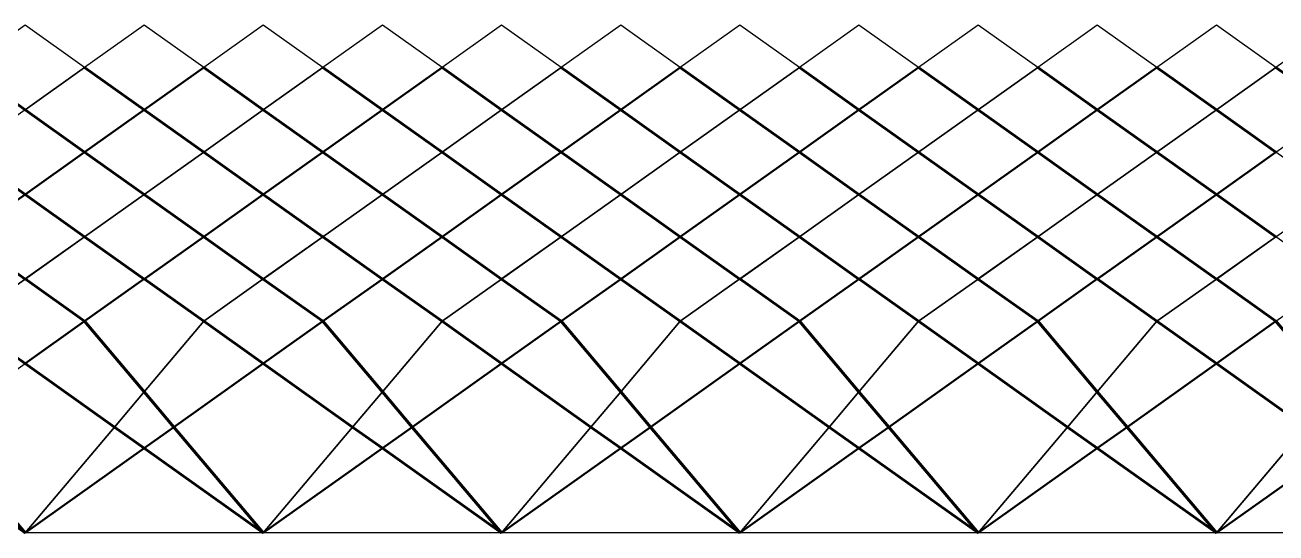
# Model space of a CAD drawing. Extents: x 0 to 145, y -25 to 59.
# Drawn here: x 42.98 to 59.1, y 0 to 6.55 of the extents above; entities that cross this region are included whole.
import ezdxf

# ---------------------------------------------------------------- set-up
doc = ezdxf.new("R2010")
doc.units = 0
doc.header["$MEASUREMENT"] = 0
doc.layers.add('Concrete bases', color=31, linetype='CONTINUOUS')
for name, color, linetype, lineweight in [('Tendons 1 internal', 50, 'CONTINUOUS', 50), ('Tendons 2 external', 201, 'CONTINUOUS', 35), ('Tendons 3 middle', 170, 'CONTINUOUS', 60)]:
    doc.layers.add(name, color=color, linetype=linetype, lineweight=lineweight)

msp = doc.modelspace()

# ---------------------------------------------------------------- linework, layer by layer
at = {"layer": 'Concrete bases', "linetype": 'ByBlock', "ltscale": 100}
for points in [[(42.980001, 6.549824), (42.212501, 6.004005), (42.980001, 5.458187), (43.747501, 6.004005)], [(44.515001, 6.549824), (43.747501, 6.004005), (44.515001, 5.458187), (45.282501, 6.004005)], [(46.050001, 6.549824), (45.282501, 6.004005), (46.050001, 5.458187), (46.817501, 6.004005)], [(47.585001, 6.549824), (46.817501, 6.004005), (47.585001, 5.458187), (48.352501, 6.004005)], [(49.120001, 6.549824), (48.352501, 6.004005), (49.120001, 5.458187), (49.887501, 6.004005)], [(50.655001, 6.549824), (49.887501, 6.004005), (50.655001, 5.458187), (51.422501, 6.004005)], [(52.190001, 6.549824), (51.422501, 6.004005), (52.190001, 5.458187), (52.957501, 6.004005)], [(53.725001, 6.549824), (52.957501, 6.004005), (53.725001, 5.458187), (54.492501, 6.004005)], [(55.260002, 6.549824), (54.492502, 6.004005), (55.260002, 5.458187), (56.027502, 6.004005)], [(56.795002, 6.549824), (56.027502, 6.004005), (56.795002, 5.458187), (57.562502, 6.004005)], [(58.330002, 6.549824), (57.562502, 6.004005), (58.330002, 5.458187), (59.097502, 6.004005)], [(59.865002, 6.549824), (59.097502, 6.004005), (59.865002, 5.458187), (60.632502, 6.004005)], [(43.747501, 6.004005), (42.980001, 5.458187), (43.747501, 4.912368), (44.515001, 5.458187)], [(45.282501, 6.004005), (44.515001, 5.458187), (45.282501, 4.912368), (46.050001, 5.458187)], [(46.817501, 6.004005), (46.050001, 5.458187), (46.817501, 4.912368), (47.585001, 5.458187)], [(48.352501, 6.004005), (47.585001, 5.458187), (48.352501, 4.912368), (49.120001, 5.458187)], [(49.887501, 6.004005), (49.120001, 5.458187), (49.887501, 4.912368), (50.655001, 5.458187)], [(51.422501, 6.004005), (50.655001, 5.458187), (51.422501, 4.912368), (52.190001, 5.458187)], [(52.957502, 6.004005), (52.190002, 5.458187), (52.957502, 4.912368), (53.725002, 5.458187)], [(54.492502, 6.004005), (53.725002, 5.458187), (54.492502, 4.912368), (55.260002, 5.458187)], [(56.027502, 6.004005), (55.260002, 5.458187), (56.027502, 4.912368), (56.795002, 5.458187)], [(57.562502, 6.004005), (56.795002, 5.458187), (57.562502, 4.912368), (58.330002, 5.458187)], [(59.097502, 6.004005), (58.330002, 5.458187), (59.097502, 4.912368), (59.865002, 5.458187)], [(42.980002, 5.458187), (42.212502, 4.912369), (42.980002, 4.36655), (43.747502, 4.912369)], [(44.515003, 5.458187), (43.747503, 4.912369), (44.515003, 4.36655), (45.282503, 4.912369)], [(46.050003, 5.458187), (45.282503, 4.912369), (46.050003, 4.36655), (46.817503, 4.912369)], [(47.585003, 5.458187), (46.817503, 4.912369), (47.585003, 4.36655), (48.352503, 4.912369)], [(49.120003, 5.458187), (48.352503, 4.912369), (49.120003, 4.36655), (49.887503, 4.912369)], [(50.655003, 5.458187), (49.887503, 4.912369), (50.655003, 4.36655), (51.422503, 4.912369)], [(52.190003, 5.458187), (51.422503, 4.912369), (52.190003, 4.36655), (52.957503, 4.912369)], [(53.725003, 5.458187), (52.957503, 4.912369), (53.725003, 4.36655), (54.492503, 4.912369)], [(55.260003, 5.458187), (54.492503, 4.912369), (55.260003, 4.36655), (56.027503, 4.912369)], [(56.795003, 5.458187), (56.027503, 4.912369), (56.795003, 4.36655), (57.562503, 4.912369)], [(58.330003, 5.458187), (57.562503, 4.912369), (58.330003, 4.36655), (59.097503, 4.912369)], [(42.212502, 4.912369), (41.445002, 4.36655), (42.212502, 3.820732), (42.980002, 4.36655)], [(43.747503, 4.912369), (42.980003, 4.36655), (43.747503, 3.820732), (44.515003, 4.36655)], [(45.282503, 4.912369), (44.515003, 4.36655), (45.282503, 3.820732), (46.050003, 4.36655)], [(46.817503, 4.912369), (46.050003, 4.36655), (46.817503, 3.820732), (47.585003, 4.36655)], [(48.352503, 4.912369), (47.585003, 4.36655), (48.352503, 3.820732), (49.120003, 4.36655)], [(49.887503, 4.912369), (49.120003, 4.36655), (49.887503, 3.820732), (50.655003, 4.36655)], [(51.422503, 4.912369), (50.655003, 4.36655), (51.422503, 3.820732), (52.190003, 4.36655)], [(52.957503, 4.912369), (52.190003, 4.36655), (52.957503, 3.820732), (53.725003, 4.36655)], [(54.492503, 4.912369), (53.725003, 4.36655), (54.492503, 3.820732), (55.260003, 4.36655)], [(56.027503, 4.912369), (55.260003, 4.36655), (56.027503, 3.820732), (56.795003, 4.36655)], [(57.562503, 4.912369), (56.795003, 4.36655), (57.562503, 3.820732), (58.330003, 4.36655)], [(59.097503, 4.912369), (58.330003, 4.36655), (59.097503, 3.820731), (59.865003, 4.36655)], [(42.980003, 4.36655), (42.212503, 3.820732), (42.980003, 3.274913), (43.747503, 3.820732)], [(44.515003, 4.36655), (43.747503, 3.820732), (44.515003, 3.274913), (45.282503, 3.820732)], [(46.050003, 4.36655), (45.282503, 3.820732), (46.050003, 3.274913), (46.817503, 3.820732)], [(47.585003, 4.36655), (46.817503, 3.820732), (47.585003, 3.274913), (48.352503, 3.820732)], [(49.120003, 4.36655), (48.352503, 3.820732), (49.120003, 3.274913), (49.887503, 3.820732)], [(50.655003, 4.36655), (49.887503, 3.820732), (50.655003, 3.274913), (51.422503, 3.820732)], [(52.190003, 4.36655), (51.422503, 3.820732), (52.190003, 3.274913), (52.957503, 3.820732)], [(53.725003, 4.36655), (52.957503, 3.820732), (53.725003, 3.274913), (54.492503, 3.820732)], [(55.260003, 4.36655), (54.492503, 3.820732), (55.260003, 3.274913), (56.027503, 3.820732)], [(56.795003, 4.36655), (56.027503, 3.820731), (56.795003, 3.274913), (57.562503, 3.820731)], [(58.330003, 4.36655), (57.562503, 3.820731), (58.330003, 3.274913), (59.097503, 3.820731)], [(42.212503, 3.820732), (41.445003, 3.274913), (42.212503, 2.729094), (42.980003, 3.274913)], [(43.747503, 3.820732), (42.980003, 3.274913), (43.747503, 2.729094), (44.515003, 3.274913)], [(45.282503, 3.820732), (44.515003, 3.274913), (45.282503, 2.729094), (46.050003, 3.274913)], [(46.817503, 3.820732), (46.050003, 3.274913), (46.817503, 2.729094), (47.585003, 3.274913)], [(48.352503, 3.820732), (47.585003, 3.274913), (48.352503, 2.729094), (49.120003, 3.274913)], [(49.887503, 3.820732), (49.120003, 3.274913), (49.887503, 2.729094), (50.655003, 3.274913)], [(51.422503, 3.820732), (50.655003, 3.274913), (51.422503, 2.729094), (52.190003, 3.274913)], [(52.957503, 3.820732), (52.190003, 3.274913), (52.957503, 2.729094), (53.725003, 3.274913)], [(54.492503, 3.820732), (53.725003, 3.274913), (54.492503, 2.729094), (55.260003, 3.274913)], [(56.027503, 3.820731), (55.260003, 3.274913), (56.027503, 2.729094), (56.795003, 3.274913)], [(57.562503, 3.820731), (56.795003, 3.274913), (57.562503, 2.729094), (58.330003, 3.274913)], [(59.097503, 3.820731), (58.330003, 3.274913), (59.097503, 2.729094), (59.865003, 3.274913)], [(42.980002, 2.183278), (42.212502, 2.729096), (42.980002, 3.274915), (43.747502, 2.729096)], [(45.282502, 2.729096), (44.515002, 1.819399), (43.747502, 2.729096), (44.515002, 3.274915)], [(46.050002, 2.183278), (45.282502, 2.729096), (46.050002, 3.274915), (46.817502, 2.729096)], [(48.352502, 2.729096), (47.585002, 1.819399), (46.817502, 2.729096), (47.585002, 3.274915)], [(49.120002, 2.183278), (48.352502, 2.729096), (49.120002, 3.274915), (49.887502, 2.729096)], [(51.422501, 2.729096), (50.655001, 1.819398), (49.887501, 2.729096), (50.655001, 3.274915)], [(52.190002, 2.183278), (51.422502, 2.729096), (52.190002, 3.274915), (52.957502, 2.729096)], [(54.492502, 2.729096), (53.725002, 1.819399), (52.957502, 2.729096), (53.725002, 3.274915)], [(55.260002, 2.183278), (54.492502, 2.729096), (55.260002, 3.274915), (56.027502, 2.729096)], [(57.562502, 2.729096), (56.795002, 1.819399), (56.027502, 2.729096), (56.795002, 3.274915)], [(58.330002, 2.183278), (57.562502, 2.729097), (58.330002, 3.274915), (59.097502, 2.729097)], [(60.632502, 2.729097), (59.865002, 1.819399), (59.097502, 2.729097), (59.865002, 3.274915)], [(44.515002, 1.819399), (44.131252, 1.36455), (42.980002, 2.183278), (43.747502, 2.729096)], [(44.898752, 1.36455), (44.515002, 1.819399), (45.282502, 2.729096), (46.050002, 2.183278)], [(47.585002, 1.819399), (47.201252, 1.36455), (46.050002, 2.183278), (46.817502, 2.729096)], [(49.120002, 2.183278), (47.968752, 1.36455), (47.585002, 1.819399), (48.352502, 2.729096)], [(50.655002, 1.819399), (50.271252, 1.36455), (49.120002, 2.183278), (49.887502, 2.729096)], [(52.190002, 2.183278), (51.038752, 1.36455), (50.655002, 1.819399), (51.422502, 2.729096)], [(53.725002, 1.819399), (53.341252, 1.36455), (52.190002, 2.183278), (52.957502, 2.729096)], [(54.108752, 1.36455), (53.725002, 1.819399), (54.492502, 2.729096), (55.260002, 2.183278)], [(56.795002, 1.819399), (56.411252, 1.36455), (55.260002, 2.183278), (56.027502, 2.729096)], [(58.330002, 2.183278), (57.178752, 1.36455), (56.795002, 1.819399), (57.562502, 2.729096)], [(59.865002, 1.819399), (59.481252, 1.36455), (58.330002, 2.183278), (59.097502, 2.729097)], [(42.980001, 0.000003), (41.828751, 1.364549), (42.980001, 2.183277), (44.131251, 1.36455)], [(46.050002, 0.000003), (44.898752, 1.36455), (46.050002, 2.183278), (47.201252, 1.36455)], [(49.120002, 0.000003), (47.968752, 1.36455), (49.120002, 2.183278), (50.271252, 1.36455)], [(52.190002, 0.000003), (51.038752, 1.36455), (52.190002, 2.183278), (53.341252, 1.36455)], [(55.260002, 0.000003), (54.108752, 1.36455), (55.260002, 2.183278), (56.411252, 1.36455)], [(58.330002, 0.000003), (57.178752, 1.36455), (58.330002, 2.183278), (59.481252, 1.36455)], [(44.898752, 1.36455), (44.515002, 1.09164), (44.131252, 1.36455), (44.515002, 1.819399)], [(47.968752, 1.36455), (47.585002, 1.09164), (47.201252, 1.36455), (47.585002, 1.819399)], [(51.038752, 1.36455), (50.655002, 1.09164), (50.271252, 1.36455), (50.655002, 1.819399)], [(54.108752, 1.36455), (53.725002, 1.09164), (53.341252, 1.36455), (53.725002, 1.819399)], [(57.178752, 1.36455), (56.795002, 1.09164), (56.411252, 1.36455), (56.795002, 1.819399)], [(42.980002, 0.000003), (44.131252, 1.36455), (44.515002, 1.09164)], [(46.050002, 0.000003), (44.515002, 1.09164), (44.898752, 1.36455)], [(46.050002, 0.000003), (47.201252, 1.36455), (47.585002, 1.09164)], [(49.120002, 0.000003), (47.585002, 1.09164), (47.968752, 1.36455)], [(49.120002, 0.000003), (50.271252, 1.36455), (50.655002, 1.09164)], [(52.190002, 0.000003), (50.655002, 1.09164), (51.038752, 1.36455)], [(52.190002, 0.000003), (53.341252, 1.36455), (53.725002, 1.09164)], [(55.260002, 0.000003), (53.725002, 1.09164), (54.108752, 1.36455)], [(55.260002, 0.000003), (56.411252, 1.36455), (56.795002, 1.09164)], [(58.330002, 0.000003), (56.795002, 1.09164), (57.178752, 1.36455)], [(58.330002, 0.000003), (59.481252, 1.36455), (59.865002, 1.091641)], [(46.050002, 0.000003), (42.980002, 0.000003), (44.515002, 1.09164)], [(49.120002, 0.000003), (46.050002, 0.000003), (47.585002, 1.09164)], [(52.190002, 0.000003), (49.120002, 0.000003), (50.655002, 1.09164)], [(55.260002, 0.000003), (52.190002, 0.000003), (53.725002, 1.09164)], [(58.330002, 0.000003), (55.260002, 0.000003), (56.795002, 1.09164)], [(61.400002, 0.000003), (58.330002, 0.000003), (59.865002, 1.091641)]]:
    msp.add_lwpolyline(points, close=True, dxfattribs=at)
at = {"layer": 'Tendons 1 internal', "linetype": 'Continuous', "ltscale": 250}
for p, q in [((44.515001, 5.458186), (45.282501, 6.004005)), ((48.352502, 6.004004), (47.585002, 5.458186)), ((51.422502, 6.004004), (50.655002, 5.458186)), ((53.725002, 5.458186), (54.492502, 6.004004)), ((57.562502, 6.004004), (56.795002, 5.458186)), ((44.515003, 5.458187), (43.747503, 4.912368)), ((46.817502, 4.912367), (47.585002, 5.458186)), ((49.887502, 4.912367), (50.655002, 5.458186)), ((52.957502, 4.912367), (53.725002, 5.458186)), ((56.027502, 4.912367), (56.795002, 5.458186)), ((42.980003, 4.366549), (43.747503, 4.912368)), ((46.817503, 4.912368), (46.050003, 4.366549)), ((49.887503, 4.912368), (49.120003, 4.366549)), ((52.957503, 4.912368), (52.190003, 4.366549)), ((55.260003, 4.366549), (56.027503, 4.912368)), ((59.097503, 4.912368), (58.330003, 4.366549)), ((42.212503, 3.820731), (42.980003, 4.366549)), ((45.282503, 3.820731), (46.050003, 4.366549)), ((48.352503, 3.820731), (49.120003, 4.366549)), ((52.190003, 4.366549), (51.422503, 3.820731)), ((54.492503, 3.820731), (55.260003, 4.366549)), ((58.330003, 4.366549), (57.562503, 3.82073)), ((44.515003, 3.274912), (45.282503, 3.820731)), ((48.352503, 3.820731), (47.585003, 3.274912)), ((51.422503, 3.820731), (50.655003, 3.274912)), ((53.725003, 3.274912), (54.492503, 3.820731)), ((56.795003, 3.274912), (57.562503, 3.82073)), ((43.747502, 2.729096), (44.515002, 3.274914)), ((46.817503, 2.729093), (47.585003, 3.274912)), ((49.887503, 2.729093), (50.655003, 3.274912)), ((52.957503, 2.729093), (53.725003, 3.274912)), ((56.027502, 2.729095), (56.795002, 3.274914)), ((43.747502, 2.729095), (42.980002, 2.183277)), ((46.050002, 2.183277), (46.817502, 2.729095)), ((49.887502, 2.729096), (49.120002, 2.183277)), ((52.957502, 2.729095), (52.190002, 2.183277)), ((55.260002, 2.183277), (56.027502, 2.729095)), ((58.330002, 2.183277), (59.097502, 2.729096)), ((46.050002, 2.183277), (44.898752, 1.364549)), ((47.968752, 1.364549), (49.120002, 2.183277)), ((52.190002, 2.183277), (51.038752, 1.364549)), ((54.108752, 1.364549), (55.260002, 2.183277)), ((58.330002, 2.183277), (57.178752, 1.364549)), ((44.515002, 1.09164), (44.898752, 1.364549)), ((47.968752, 1.364549), (47.585002, 1.09164)), ((51.038752, 1.364549), (50.655002, 1.09164)), ((53.725002, 1.091639), (54.108752, 1.364549)), ((57.178752, 1.364549), (56.795002, 1.091639)), ((42.980002, 0.000002), (44.515002, 1.09164)), ((46.050002, 0.000002), (47.585002, 1.091639)), ((49.120002, 0.000002), (50.655002, 1.09164)), ((52.190002, 0.000002), (53.725002, 1.091639)), ((55.260002, 0.000002), (56.795002, 1.091639)), ((58.330002, 0.000002), (59.865002, 1.09164))]:
    msp.add_line(p, q, dxfattribs=at)
at = {"layer": 'Tendons 2 external', "linetype": 'Continuous', "ltscale": 250}
for p, q in [((42.980001, 5.458186), (43.747501, 6.004005)), ((46.817501, 6.004004), (46.050001, 5.458186)), ((49.887501, 6.004004), (49.120001, 5.458186)), ((52.957502, 6.004004), (52.190002, 5.458186)), ((55.260002, 5.458186), (56.027502, 6.004004)), ((58.330002, 5.458186), (59.097502, 6.004004)), ((46.050002, 5.458187), (45.282502, 4.912368)), ((49.120003, 5.458186), (48.352503, 4.912368)), ((52.190003, 5.458186), (51.422503, 4.912368)), ((54.492501, 4.912367), (55.260002, 5.458186)), ((57.562502, 4.912367), (58.330002, 5.458186)), ((45.282502, 4.912368), (44.515002, 4.366549)), ((47.585003, 4.366549), (48.352503, 4.912368)), ((51.422503, 4.912368), (50.655003, 4.366549)), ((54.492503, 4.912368), (53.725003, 4.366549)), ((57.562503, 4.912368), (56.795003, 4.366549)), ((43.747502, 3.820731), (44.515002, 4.366549)), ((47.585003, 4.366549), (46.817503, 3.820731)), ((50.655003, 4.366549), (49.887503, 3.820731)), ((53.725003, 4.366549), (52.957503, 3.820731)), ((56.795003, 4.366549), (56.027503, 3.82073)), ((42.980002, 3.274912), (43.747502, 3.820731)), ((46.050002, 3.274912), (46.817502, 3.820731)), ((49.120003, 3.274912), (49.887503, 3.820731)), ((52.957503, 3.820731), (52.190003, 3.274912)), ((56.027503, 3.82073), (55.260003, 3.274912)), ((59.097503, 3.82073), (58.330003, 3.274912)), ((42.212502, 2.729094), (42.980002, 3.274912)), ((45.282502, 2.729095), (46.050002, 3.274914)), ((48.352503, 2.729093), (49.120003, 3.274912)), ((51.422502, 2.729095), (52.190002, 3.274914)), ((54.492503, 2.729093), (55.260003, 3.274912)), ((57.562503, 2.729093), (58.330003, 3.274912)), ((44.515002, 1.819398), (45.282502, 2.729095)), ((48.352502, 2.729095), (47.585002, 1.819398)), ((50.655001, 1.819398), (51.422502, 2.729095)), ((53.725002, 1.819398), (54.492502, 2.729095)), ((56.795002, 1.819398), (57.562502, 2.729095)), ((44.131252, 1.364549), (44.515002, 1.819398)), ((47.201252, 1.364549), (47.585002, 1.819398)), ((50.655002, 1.819398), (50.271252, 1.364549)), ((53.725002, 1.819398), (53.341252, 1.364549)), ((56.795002, 1.819398), (56.411252, 1.364549)), ((42.980002, 0.000002), (44.131252, 1.364549)), ((47.201252, 1.364549), (46.050002, 0.000002)), ((50.271252, 1.364549), (49.120002, 0.000002)), ((52.190002, 0.000002), (53.341252, 1.364549)), ((56.411252, 1.364549), (55.260002, 0.000002)), ((58.330002, 0.000002), (59.481252, 1.364549))]:
    msp.add_line(p, q, dxfattribs=at)
at = {"layer": 'Tendons 3 middle', "linetype": 'Continuous', "ltscale": 250}
for p, q in [((42.212502, 6.004003), (42.980002, 5.458185)), ((44.515002, 5.458185), (43.747502, 6.004003)), ((45.282502, 6.004003), (46.050002, 5.458185)), ((46.817502, 6.004003), (47.585002, 5.458185)), ((48.352502, 6.004003), (49.120002, 5.458185)), ((50.655002, 5.458185), (49.887502, 6.004003)), ((51.422502, 6.004003), (52.190002, 5.458185)), ((52.957502, 6.004003), (53.725002, 5.458185)), ((54.492502, 6.004003), (55.260002, 5.458185)), ((56.795002, 5.458185), (56.027502, 6.004003)), ((58.330002, 5.458185), (57.562502, 6.004003)), ((59.097502, 6.004003), (59.865002, 5.458185)), ((43.747503, 4.912367), (42.980003, 5.458185)), ((45.282503, 4.912367), (44.515003, 5.458185)), ((46.817503, 4.912367), (46.050003, 5.458185)), ((48.352503, 4.912367), (47.585003, 5.458185)), ((49.887503, 4.912367), (49.120003, 5.458185)), ((51.422503, 4.912367), (50.655003, 5.458185)), ((52.190002, 5.458185), (52.957502, 4.912366)), ((54.492503, 4.912367), (53.725003, 5.458185)), ((56.027503, 4.912367), (55.260003, 5.458185)), ((57.562503, 4.912367), (56.795003, 5.458185)), ((58.330002, 5.458185), (59.097502, 4.912366)), ((42.212503, 4.912367), (42.980003, 4.366548)), ((44.515003, 4.366548), (43.747503, 4.912367)), ((46.050003, 4.366548), (45.282503, 4.912367)), ((47.585003, 4.366548), (46.817503, 4.912367)), ((48.352503, 4.912367), (49.120003, 4.366548)), ((49.887503, 4.912367), (50.655003, 4.366548)), ((51.422503, 4.912367), (52.190003, 4.366548)), ((52.957503, 4.912367), (53.725003, 4.366548)), ((54.492503, 4.912367), (55.260003, 4.366548)), ((56.027503, 4.912367), (56.795003, 4.366548)), ((58.330003, 4.366548), (57.562503, 4.912367)), ((43.747503, 3.82073), (42.980003, 4.366548)), ((45.282503, 3.82073), (44.515003, 4.366548)), ((46.050003, 4.366548), (46.817503, 3.82073)), ((48.352503, 3.82073), (47.585003, 4.366548)), ((49.887503, 3.82073), (49.120003, 4.366548)), ((50.655003, 4.366548), (51.422503, 3.82073)), ((52.190003, 4.366548), (52.957503, 3.82073)), ((54.492503, 3.82073), (53.725003, 4.366548)), ((56.027503, 3.82073), (55.260003, 4.366548)), ((56.795003, 4.366548), (57.562503, 3.82073)), ((58.330003, 4.366548), (59.097503, 3.820729)), ((42.980003, 3.274911), (42.212503, 3.82073)), ((43.747503, 3.82073), (44.515003, 3.274911)), ((45.282503, 3.82073), (46.050003, 3.274911)), ((47.585003, 3.274911), (46.817503, 3.82073)), ((49.120003, 3.274911), (48.352503, 3.82073)), ((49.887503, 3.82073), (50.655003, 3.274911)), ((51.422503, 3.82073), (52.190003, 3.274911)), ((52.957503, 3.82073), (53.725003, 3.274911)), ((55.260003, 3.274911), (54.492503, 3.82073)), ((56.027503, 3.820729), (56.795003, 3.274911)), ((57.562503, 3.820729), (58.330003, 3.274911)), ((42.980002, 3.274913), (43.747502, 2.729094)), ((44.515002, 3.274913), (45.282502, 2.729094)), ((46.050003, 3.274911), (46.817503, 2.729092)), ((47.585003, 3.274911), (48.352503, 2.729092)), ((49.120003, 3.274911), (49.887503, 2.729092)), ((50.655003, 3.274911), (51.422503, 2.729092)), ((52.190002, 3.274913), (52.957502, 2.729094)), ((53.725002, 3.274913), (54.492502, 2.729094)), ((55.260003, 3.274911), (56.027503, 2.729092)), ((56.795002, 3.274913), (57.562502, 2.729094)), ((58.330002, 3.274913), (59.097502, 2.729095)), ((42.212502, 2.729094), (42.980002, 2.183275)), ((43.747502, 2.729094), (44.515002, 1.819397)), ((46.050002, 2.183276), (45.282502, 2.729094)), ((46.817502, 2.729094), (47.585002, 1.819397)), ((48.352502, 2.729094), (49.120002, 2.183276)), ((50.655002, 1.819396), (49.887502, 2.729094)), ((51.422502, 2.729094), (52.190002, 2.183276)), ((52.957502, 2.729094), (53.725002, 1.819397)), ((55.260002, 2.183276), (54.492502, 2.729094)), ((56.027502, 2.729094), (56.795002, 1.819397)), ((57.562502, 2.729094), (58.330002, 2.183276)), ((59.097502, 2.729095), (59.865002, 1.819397)), ((44.131252, 1.364548), (42.980002, 2.183276)), ((47.201252, 1.364548), (46.050002, 2.183276)), ((49.120002, 2.183276), (50.271252, 1.364548)), ((52.190002, 2.183276), (53.341252, 1.364548)), ((56.411252, 1.364548), (55.260002, 2.183276)), ((58.330002, 2.183276), (59.481252, 1.364548)), ((44.515002, 1.819397), (44.898752, 1.364548)), ((47.968752, 1.364548), (47.585002, 1.819397)), ((51.038752, 1.364548), (50.655002, 1.819397)), ((54.108752, 1.364548), (53.725002, 1.819397)), ((57.178752, 1.364548), (56.795002, 1.819397)), ((42.980002, 0.000001), (41.828752, 1.364547)), ((44.131252, 1.364548), (44.515002, 1.091638)), ((44.898752, 1.364548), (46.050002, 0.000001)), ((47.585002, 1.091638), (47.201252, 1.364548)), ((49.120002, 0.000001), (47.968752, 1.364548)), ((50.655002, 1.091638), (50.271252, 1.364548)), ((52.190002, 0.000001), (51.038752, 1.364548)), ((53.725002, 1.091638), (53.341252, 1.364548)), ((54.108752, 1.364548), (55.260002, 0.000001)), ((56.795002, 1.091638), (56.411252, 1.364548)), ((58.330002, 0.000001), (57.178752, 1.364548)), ((42.980002, 0.000001), (41.445002, 1.091638)), ((46.050002, 0.000001), (44.515002, 1.091638)), ((47.585002, 1.091638), (49.120002, 0.000001)), ((52.190002, 0.000001), (50.655002, 1.091638)), ((55.260002, 0.000001), (53.725002, 1.091638)), ((56.795002, 1.091638), (58.330002, 0.000001))]:
    msp.add_line(p, q, dxfattribs=at)

doc.saveas('drawing.dxf')
